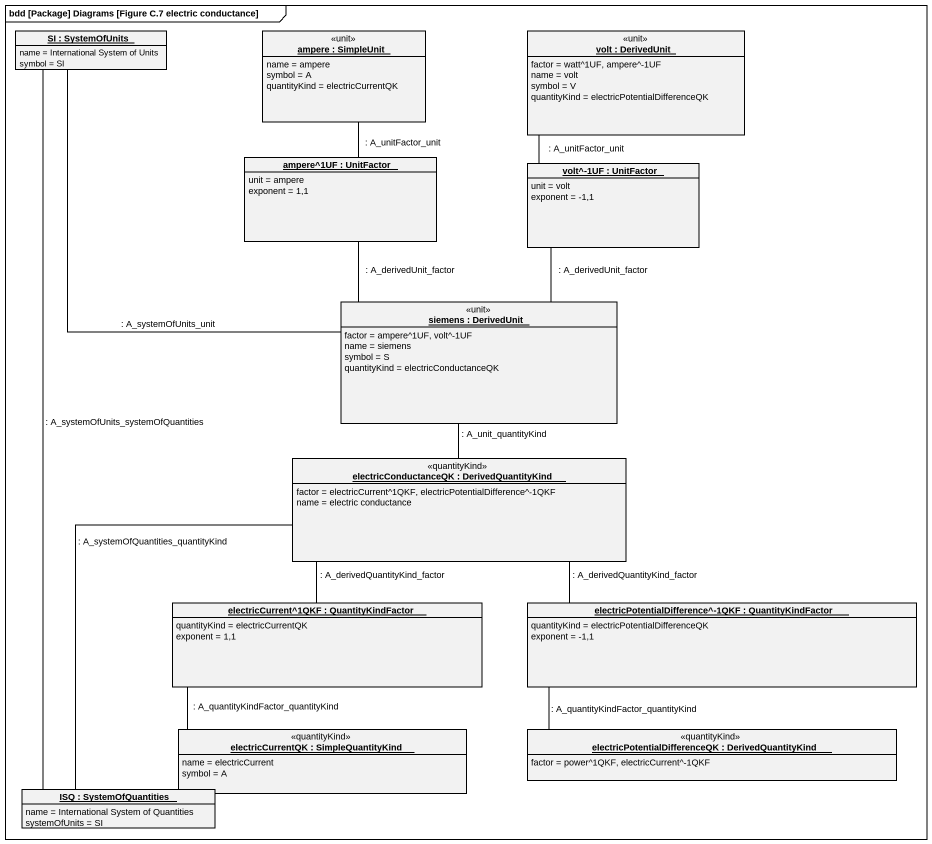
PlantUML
@startuml
mainframe bdd [Package] Diagrams [Figure C.7 electric conductance]
hide circle
hide empty members
object "SI : SystemOfUnits" as SI {
  name = International System of Units
  symbol = SI
}
object "ampere : SimpleUnit" as ampere <<unit>> {
  name = ampere
  symbol = A
  quantityKind = electricCurrentQK
}
object "volt : DerivedUnit" as volt <<unit>> {
  factor = watt^1UF, ampere^-1UF
  name = volt
  symbol = V
  quantityKind = electricPotentialDifferenceQK
}
object "ampere^1UF : UnitFactor" as ampere_1UF {
  unit = ampere
  exponent = 1,1
}
object "volt^-1UF : UnitFactor" as volt_1UF {
  unit = volt
  exponent = -1,1
}
object "siemens : DerivedUnit" as siemens <<unit>> {
  factor = ampere^1UF, volt^-1UF
  name = siemens
  symbol = S
  quantityKind = electricConductanceQK
}
object "electricConductanceQK : DerivedQuantityKind" as electricConductanceQK <<quantityKind>> {
  factor = electricCurrent^1QKF, electricPotentialDifference^-1QKF
  name = electric conductance
}
object "electricCurrent^1QKF : QuantityKindFactor" as electricCurrent_1QKF {
  quantityKind = electricCurrentQK
  exponent = 1,1
}
object "electricPotentialDifference^-1QKF : QuantityKindFactor" as electricPotentialDifference {
  quantityKind = electricPotentialDifferenceQK
  exponent = -1,1
}
object "electricCurrentQK : SimpleQuantityKind" as electricCurrentQK <<quantityKind>> {
  name = electricCurrent
  symbol = A
}
object "electricPotentialDifferenceQK : DerivedQuantityKind" as electricPotentialDifferenceQ <<quantityKind>> {
  factor = power^1QKF, electricCurrent^-1QKF
}
object "ISQ : SystemOfQuantities" as ISQ {
  name = International System of Quantities
  systemOfUnits = SI
}
SI -- siemens : : A_systemOfUnits_unit
ampere_1UF -up- ampere : : A_unitFactor_unit
volt_1UF -up- volt : : A_unitFactor_unit
siemens -up- ampere_1UF : : A_derivedUnit_factor
siemens -up- volt_1UF : : A_derivedUnit_factor
siemens -- electricConductanceQK : : A_unit_quantityKind
electricConductanceQK -- electricCurrent_1QKF : : A_derivedQuantityKind_factor
electricConductanceQK -right- electricPotentialDifference : : A_derivedQuantityKind_factor
electricCurrent_1QKF -- electricCurrentQK : : A_quantityKindFactor_quantityKind
electricPotentialDifference -- electricPotentialDifferenceQ : : A_quantityKindFactor_quantityKind
ISQ -up- SI : : A_systemOfUnits_systemOfQuantities
ISQ -up- electricConductanceQK : : A_systemOfQuantities_quantityKind
@enduml
